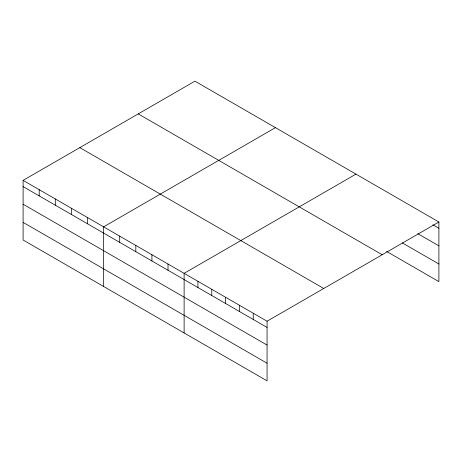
<?xml version="1.0" encoding="UTF-8"?>
<svg xmlns="http://www.w3.org/2000/svg" width="462" height="462" viewBox="0 0 462 462"><rect width="100%" height="100%" fill="white"/><g stroke="black" fill="none" stroke-linecap="round" stroke-linejoin="round"><path stroke-width="0.69" d="M386.607 251.438L438.9 281.629L438.9 222.008L194.935 81.162L23.1 180.371L23.1 239.992L267.065 380.838L267.065 321.217L23.1 180.371M275.444 127.639L103.609 226.848L103.609 286.469M355.954 174.122L184.119 273.331L184.119 332.952M267.065 321.217L438.9 222.008M432.888 224.763L438.9 228.234M417.862 233.708L438.9 245.859M402.235 242.845L438.9 264.01M138.23 113.9L382.195 254.753M79.805 147.632L323.77 288.479M23.1 186.596L267.065 327.442M23.1 204.216L267.065 345.068M23.1 222.366L267.065 363.219M253.24 313.236L253.24 319.461M239.414 305.255L239.414 311.48M225.589 297.274L225.589 303.499M211.763 289.293L211.763 295.518M197.938 281.312L197.938 287.537M168.012 264.033L168.012 270.258M151.911 254.735L151.911 260.961M135.811 245.443L135.811 251.669M119.71 236.146L119.71 242.371M87.509 217.556L87.509 223.781M71.402 208.258L71.402 214.483M55.301 198.96L55.301 205.186M39.201 189.663L39.201 195.888"/></g></svg>
